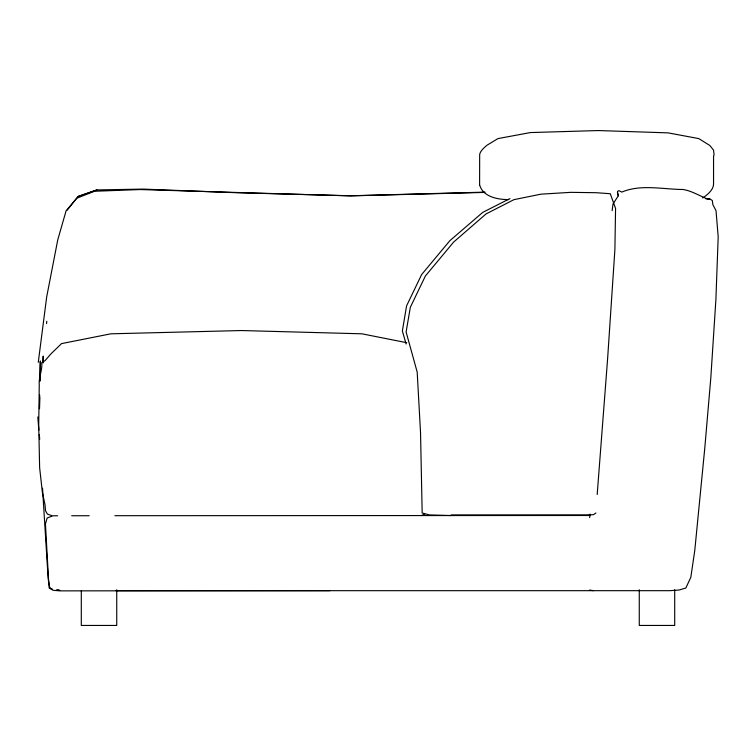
<?xml version="1.0" encoding="UTF-8"?>
<svg xmlns="http://www.w3.org/2000/svg" width="756" height="756" viewBox="0 0 756 756"><rect width="100%" height="100%" fill="white"/><g stroke="black" fill="none" stroke-linecap="round" stroke-linejoin="round"><path stroke-width="1.13" d="M39.681 397.165L39.482 408.779L39.681 394.925M42.988 363.06L43.215 356.057L43.016 361.954M597.183 494.537L607.607 358.798L614.893 249.565L615.573 208.429L610.262 193.716L596.2 192.704L570.695 192.345L540.88 194.179L513.91 199.66L486.07 213.92L453.609 242.1L425.401 275.959L410.338 307.267L406.104 331.988L417.189 372.094L420.534 432.621L422.169 512.984L429.399 514.912L451.124 515.554M589.671 517.624L590.02 514.118M46.541 323.615L46.806 321.281M38.263 362.389L46.692 296.862L57.758 239.86L66.084 210.839L76.772 198.223L94.519 191.259L140.106 189.558L350.113 195.88L484.709 192.421M612.114 210.669L613.04 203.959L618.276 195.823L617.454 192.279L617.879 191.098L618.966 190.682L621.848 192.081C640.719 183.991 663.125 189.406 683.15 189.491C692.449 191.06 700.236 196.324 708.75 199.471L709.704 198.809L712.332 200.529L712.851 204.611L716.017 210.669L718.2 236.826L715.875 300.009L710.801 377.991L704.743 448.573L694.783 550.396L690.833 577.291L685.834 588.026L679.068 590.02L669.825 590.682L116.055 590.682M67.246 210.111L78.01 196.494L96.9 189.926L143.215 189.094L236.241 192.723L350.765 195.776L485.021 192.128M702.711 197.959C707.474 194.85 714.033 189.387 713.551 183.217L713.551 156.133L714.089 154.952L713.541 150.123L709.856 145.511L698.809 138.603L668.106 132.867L598.365 130.552L530.4 132.565L497.93 138.603L487.062 145.19C484.086 147.647 478.803 152.183 479.663 156.133L479.606 184.804M595.964 512.974L593.469 514.694L586.42 514.912L451.124 514.912M509.941 198.601L482.772 212.351L449.829 240.71L421.631 274.57L406.567 305.887L402.362 330.977L406.104 344.008M421.101 515.62L424.787 514.127M96.9 189.926L78.01 196.494M57.683 515.781L53.005 515.79L47.155 517.983L45.445 523.946L48.526 579.361L49.764 588.196L53.1 590.294L59.904 590.871L329.871 590.682M71.688 515.762L89.208 515.734M114.893 515.696L590.228 515.488M705.783 198.809L709.704 198.809M59.837 590.209L56.511 590.067L58.817 590.171M508.656 199.612C497.892 199.565 482.904 197.004 479.616 184.823M589.623 590.02L593.451 590.682M406.747 342.704L361.935 333.812L241.551 330.542L110.867 333.812L61.529 343.611L50.879 353.931L45.152 360.555L41.712 362.729C42.62 370.194 38.49 377.348 39.255 385.078L38.717 425.004L39.633 467.728L42.393 492.534L45.029 504.724L45.502 510.687L47.382 514.089L51.729 515.611M51.295 588.688L49.244 588.026L48.072 577.253L42.525 488.196M51.351 588.688L49.32 588.026L52.23 589.018M617.454 192.279L618.276 195.823M39.284 434.605L39.718 439.236M37.8 416.972L38.849 429.984M674.702 589.718L674.702 625.448L639.264 625.448L639.264 589.718M116.736 589.718L116.736 625.448L81.298 625.448L81.298 590.871M40.304 361.17L39.964 380.911L40.304 361.17"/></g></svg>
